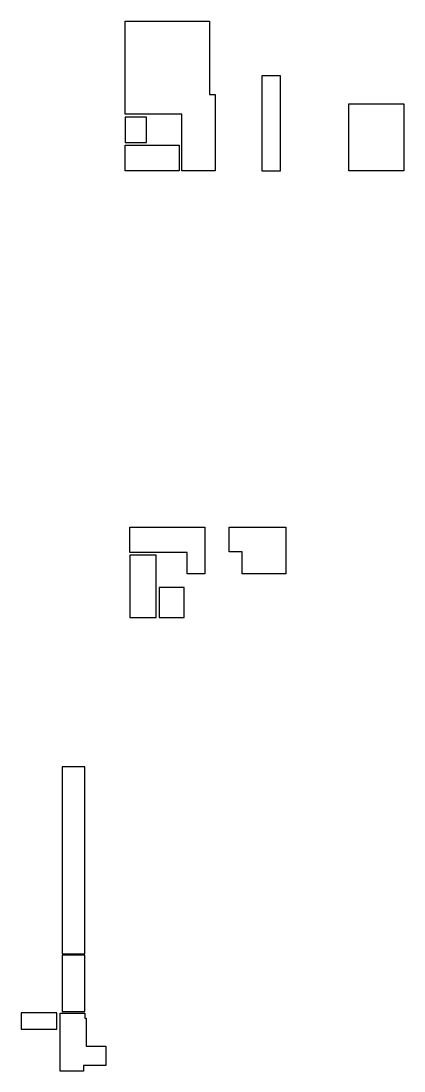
# Model space of a CAD drawing. Header units: centimetres. Extents: x 26018 to 82487, y -36363 to -12761.
# Drawn here: x 26018 to 28451, y -19433 to -12761 of the extents above; entities that cross this region are included whole.
import ezdxf

# ---------------------------------------------------------------- set-up
doc = ezdxf.new("R2010")
doc.units = ezdxf.units.CM
doc.header["$LTSCALE"] = 0.5
doc.layers.add('3SU', color=2, linetype='CONTINUOUS')

msp = doc.modelspace()

# ---------------------------------------------------------------- linework, layer by layer
at = {"layer": '3SU'}
for points in [[(26680.1, -12761.424), (27216.1, -12761.424), (27216.1, -13229.424), (27251.1, -13229.424), (27251.1, -13713.424), (27040.1, -13713.424), (27040.1, -13354.424), (26680.1, -13354.424), (26680.1, -12761.424)], [(26710.1, -15978.424), (27185.1, -15978.424), (27185.1, -16273.424), (27073.1, -16273.424), (27073.1, -16138.424), (27073.1, -16138.424), (26710.1, -16138.424), (26710.1, -15978.424)]]:
    msp.add_lwpolyline(points, dxfattribs=at)
for points in [[(27667.1, -13109.424), (27547.1, -13109.424), (27547.1, -13713.424), (27667.1, -13713.424)], [(28451.1, -13713.424), (28101.1, -13713.424), (28101.1, -13288.424), (28451.1, -13288.424)], [(26815.1, -13372.424), (26680.1, -13372.424), (26680.1, -13532.424), (26815.1, -13532.424)], [(26680.1, -13550.424), (27022.1, -13550.424), (27022.1, -13713.424), (26680.1, -13713.424)], [(27700.1, -16273.424), (27422.418, -16273.424), (27422.418, -16135.424), (27341.1, -16135.424), (27341.1, -15978.424), (27700.1, -15978.424)], [(26877.1, -16156.424), (26710.1, -16156.424), (26710.1, -16551.424), (26877.1, -16551.424)], [(27055.1, -16361.424), (26895.1, -16361.424), (26895.1, -16551.424), (27055.1, -16551.424)], [(26424.1, -17500.424), (26279.1, -17500.424), (26279.1, -18688.424), (26424.1, -18688.424)], [(26424.1, -18698.424), (26279.1, -18698.424), (26279.1, -19055.424), (26424.1, -19055.424)], [(26246.1, -19063.424), (26018.1, -19063.424), (26018.1, -19168.424), (26246.1, -19168.424)], [(26266.1, -19065.424), (26424.1, -19065.424), (26424.1, -19098.424), (26432.1, -19098.424), (26432.1, -19276.424), (26556.092, -19276.424), (26556.101, -19398.444), (26414.1, -19398.424), (26414.1, -19433.424), (26266.1, -19433.424)]]:
    msp.add_lwpolyline(points, close=True, dxfattribs=at)

doc.saveas('drawing.dxf')
